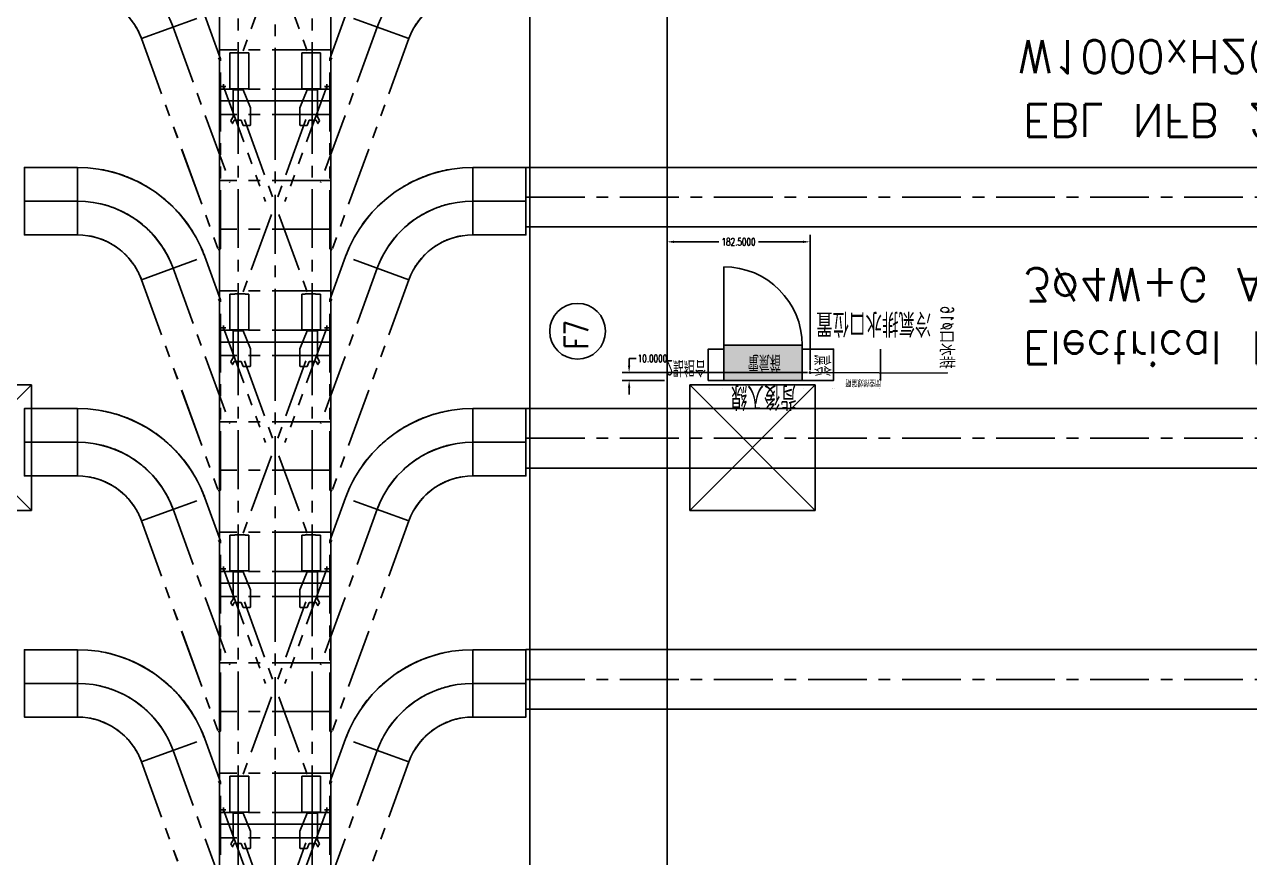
# Model space of a CAD drawing. Extents: x -40736 to 716455, y -65544 to 37405.
# Drawn here: x 340571 to 342134, y -44285 to -43222 of the extents above; entities that cross this region are included whole.
import ezdxf

# ---------------------------------------------------------------- set-up
doc = ezdxf.new("R2010")
doc.units = 0
doc.header["$LTSCALE"] = 600
doc.header["$MEASUREMENT"] = 0
doc.linetypes.add('CENTER', pattern=[2, 1.25, -0.25, 0.25, -0.25])
doc.linetypes.add('PHANTOM', pattern=[2.5, 1.25, -0.25, 0.25, -0.25, 0.25, -0.25])
doc.layers.get('0').update_dxf_attribs({"linetype": 'CONTINUOUS'})
doc.layers.get('DEFPOINTS').update_dxf_attribs({"linetype": 'CONTINUOUS'})
for name, color, linetype in [('0-CV-DIM', 3, 'CONTINUOUS'), ('0-架台', 232, 'CONTINUOUS'), ('0-電控', 4, 'CONTINUOUS'), ('001', 7, 'CONTINUOUS'), ('1', 1, 'CONTINUOUS'), ('底圖', 253, 'CONTINUOUS'), ('規劃圖', 253, 'CONTINUOUS')]:
    doc.layers.add(name, color=color, linetype=linetype)
doc.styles.add('CHINESET', font='ISOCP.SHX', dxfattribs={"width": 0.7, "bigfont": 'CHINESET.SHX'})
doc.styles.get("Standard").update_dxf_attribs({"font": 'txt.shx', "width": 0.75, "bigfont": 'chineset.shx'})
doc.dimstyles.get("Standard").update_dxf_attribs({"dimtxt": 0.18, "dimasz": 0.18, "dimexe": 0.18, "dimexo": 0.0625, "dimgap": 0.09, "dimtad": 0, "dimtih": 1, "dimtoh": 1, "dimdec": 4, "dimzin": 0, "dimdsep": 46, "dimtxsty": 'Standard', "dimcen": 0.09, "dimadec": 0, "dimazin": 0, "dimtfac": 1, "dimtdec": 4, "dimtofl": 0, "dimtmove": 0, "dimatfit": 3, "dimfxl": 1, "dimtolj": 1, "dimtzin": 0, "dimarcsym": 0})

# ---------------------------------------------------------------- blocks, each defined once
blk = doc.blocks.new('platform')
at = {"layer": '0-架台'}
blk.add_line((3250, -10894), (3250, 147292), dxfattribs=at)
blk = doc.blocks.new('HAITI-3-22')
at = {"layer": '001', "linetype": 'CENTER'}
for p, q in [((112059.175512, 101974.159575), (112119.175512, 101974.159575)), ((112089.175512, 101944.159575), (112089.175512, 102004.159575)), ((112089.175512, 100688.159575), (112089.175512, 100628.159575)), ((112059.175512, 100658.159575), (112119.175512, 100658.159575))]:
    blk.add_line(p, q, dxfattribs=at)
at = {"layer": '001', "color": 6, "linetype": 'PHANTOM'}
for p, q in [((112089.175512, 101974.159575), (113553.471035, 101441.199591)), ((112128.966799, 101852.159575), (112130.966799, 101854.159575)), ((112128.966799, 101852.159575), (112128.966799, 101724.159575)), ((112130.966799, 101854.159575), (112474.928323, 101854.159575)), ((112519.928323, 101880.140337), (112474.928323, 101854.159575)), ((112517.966799, 101838.593332), (112559.078958, 101862.329448)), ((112517.966799, 101838.593332), (112517.966799, 101749.159575)), ((112540.418704, 101874.649956), (112519.928323, 101880.140337)), ((112547.918704, 101861.659575), (112540.418704, 101874.649956)), ((112553.547869, 101864.909575), (112547.918704, 101861.659575)), ((112558.328958, 101863.628486), (112553.547869, 101864.909575)), ((112559.078958, 101862.329448), (112558.328958, 101863.628486)), ((114735.966799, 101831.409575), (114732.966799, 101829.159575)), ((114732.966799, 101829.159575), (114732.966799, 101699.159575)), ((114735.966799, 101894.159575), (115192.966799, 101894.159575)), ((114735.966799, 101831.409575), (114735.966799, 101894.159575)), ((115192.966799, 101894.159575), (115192.966799, 101654.159575)), ((112357.966799, 101629.159575), (112128.966799, 101724.159575)), ((112577.966799, 101629.159575), (112357.966799, 101629.159575)), ((112510.208431, 101709.177459), (113517.55892, 101342.531865)), ((112517.966799, 101749.159575), (112582.966799, 101724.159575)), ((112577.966799, 101629.159575), (112582.966799, 101634.159575)), ((112582.966799, 101634.159575), (112582.966799, 101724.159575)), ((113722.356855, 101364.327637), (114732.496953, 101731.988565)), ((114735.966799, 101699.159575), (114732.966799, 101699.159575)), ((114735.966799, 101699.159575), (114735.966799, 101654.159575)), ((114735.966799, 101654.159575), (115192.966799, 101654.159575)), ((112510.208431, 100923.141691), (113517.55892, 101289.787285)), ((112089.175512, 100658.159575), (113553.471035, 101191.11956)), ((113722.356855, 101267.991513), (114732.496953, 100900.330585)), ((112357.966799, 101003.159575), (112128.966799, 100908.159575)), ((112577.966799, 101003.159575), (112357.966799, 101003.159575)), ((112577.966799, 101003.159575), (112582.966799, 100998.159575)), ((112582.966799, 100998.159575), (112582.966799, 100908.159575)), ((114735.966799, 100978.159575), (115192.966799, 100978.159575)), ((114735.966799, 100933.159575), (114735.966799, 100978.159575)), ((115192.966799, 100738.159575), (115192.966799, 100978.159575)), ((112128.966799, 100780.159575), (112128.966799, 100908.159575)), ((112517.966799, 100883.159575), (112582.966799, 100908.159575)), ((112517.966799, 100793.725818), (112517.966799, 100883.159575)), ((114735.966799, 100933.159575), (114732.966799, 100933.159575)), ((114732.966799, 100803.159575), (114732.966799, 100933.159575)), ((112128.966799, 100780.159575), (112130.966799, 100778.159575)), ((112130.966799, 100778.159575), (112474.928323, 100778.159575)), ((112519.928323, 100752.178813), (112474.928323, 100778.159575)), ((112517.966799, 100793.725818), (112559.078958, 100769.989702)), ((112540.418704, 100757.669194), (112519.928323, 100752.178813)), ((112547.918704, 100770.659575), (112540.418704, 100757.669194)), ((112553.547869, 100767.409575), (112547.918704, 100770.659575)), ((112558.328958, 100768.690664), (112553.547869, 100767.409575)), ((112559.078958, 100769.989702), (112558.328958, 100768.690664)), ((114735.966799, 100800.909575), (114732.966799, 100803.159575)), ((114735.966799, 100800.909575), (114735.966799, 100738.159575)), ((114735.966799, 100738.159575), (115192.966799, 100738.159575))]:
    blk.add_line(p, q, dxfattribs=at)
at = {"layer": '001', "color": 3}
for p, q in [((112271.066799, 102026.159575), (115347.966799, 102026.159575)), ((112271.066799, 102026.159575), (112271.066799, 100606.159575)), ((115347.966799, 102026.159575), (115347.966799, 100606.159575)), ((115347.966799, 100606.159575), (112271.066799, 100606.159575))]:
    blk.add_line(p, q, dxfattribs=at)
at = {"layer": '001', "color": 2, "linetype": 'CENTER'}
for p, q in [((112442.966799, 102026.159575), (112442.966799, 100606.159575)), ((113288.49228, 102026.159575), (113288.49228, 100606.159575)), ((113908.49228, 102026.159575), (113908.49228, 100606.159575)), ((114695.966799, 102026.159575), (114695.966799, 100606.159575)), ((115197.966799, 102026.159575), (115197.966799, 100606.159575)), ((115347.966799, 101789.159575), (112271.066799, 101789.159575)), ((112271.066799, 101316.159575), (115347.966799, 101316.159575)), ((115347.966799, 100843.159575), (112271.066799, 100843.159575))]:
    blk.add_line(p, q, dxfattribs=at)
blk = doc.blocks.new('HAITI-3-23')
at = {"layer": '001', "linetype": 'CENTER'}
for p, q in [((108982.275512, 101974.159575), (109042.275512, 101974.159575)), ((109012.275512, 101944.159575), (109012.275512, 102004.159575)), ((109012.275512, 100688.159575), (109012.275512, 100628.159575)), ((108982.275512, 100658.159575), (109042.275512, 100658.159575))]:
    blk.add_line(p, q, dxfattribs=at)
at = {"layer": '001', "color": 6, "linetype": 'PHANTOM'}
for p, q in [((109012.275512, 101974.159575), (110476.571035, 101441.199591)), ((109052.066799, 101852.159575), (109054.066799, 101854.159575)), ((109052.066799, 101852.159575), (109052.066799, 101724.159575)), ((109054.066799, 101854.159575), (109398.028323, 101854.159575)), ((109443.028323, 101880.140337), (109398.028323, 101854.159575)), ((109441.066799, 101838.593332), (109482.178958, 101862.329448)), ((109441.066799, 101838.593332), (109441.066799, 101749.159575)), ((109463.518704, 101874.649956), (109443.028323, 101880.140337)), ((109471.018704, 101861.659575), (109463.518704, 101874.649956)), ((109476.647869, 101864.909575), (109471.018704, 101861.659575)), ((109481.428958, 101863.628486), (109476.647869, 101864.909575)), ((109482.178958, 101862.329448), (109481.428958, 101863.628486)), ((111659.066799, 101831.409575), (111656.066799, 101829.159575)), ((111656.066799, 101829.159575), (111656.066799, 101699.159575)), ((111659.066799, 101894.159575), (112116.066799, 101894.159575)), ((111659.066799, 101831.409575), (111659.066799, 101894.159575)), ((112116.066799, 101894.159575), (112116.066799, 101654.159575)), ((109281.066799, 101629.159575), (109052.066799, 101724.159575)), ((109501.066799, 101629.159575), (109281.066799, 101629.159575)), ((109433.308431, 101709.177459), (110440.65892, 101342.531865)), ((109441.066799, 101749.159575), (109506.066799, 101724.159575)), ((109501.066799, 101629.159575), (109506.066799, 101634.159575)), ((109506.066799, 101634.159575), (109506.066799, 101724.159575)), ((110645.456855, 101364.327637), (111655.596953, 101731.988565)), ((111659.066799, 101699.159575), (111656.066799, 101699.159575)), ((111659.066799, 101699.159575), (111659.066799, 101654.159575)), ((111659.066799, 101654.159575), (112116.066799, 101654.159575)), ((109433.308431, 100923.141691), (110440.65892, 101289.787285)), ((109012.275512, 100658.159575), (110476.571035, 101191.11956)), ((110645.456855, 101267.991513), (111655.596953, 100900.330585)), ((109281.066799, 101003.159575), (109052.066799, 100908.159575)), ((109501.066799, 101003.159575), (109281.066799, 101003.159575)), ((109501.066799, 101003.159575), (109506.066799, 100998.159575)), ((109506.066799, 100998.159575), (109506.066799, 100908.159575)), ((111659.066799, 100978.159575), (112116.066799, 100978.159575)), ((111659.066799, 100933.159575), (111659.066799, 100978.159575)), ((112116.066799, 100738.159575), (112116.066799, 100978.159575)), ((109052.066799, 100780.159575), (109052.066799, 100908.159575)), ((109441.066799, 100883.159575), (109506.066799, 100908.159575)), ((109441.066799, 100793.725818), (109441.066799, 100883.159575)), ((111659.066799, 100933.159575), (111656.066799, 100933.159575)), ((111656.066799, 100803.159575), (111656.066799, 100933.159575)), ((109052.066799, 100780.159575), (109054.066799, 100778.159575)), ((109054.066799, 100778.159575), (109398.028323, 100778.159575)), ((109443.028323, 100752.178813), (109398.028323, 100778.159575)), ((109441.066799, 100793.725818), (109482.178958, 100769.989702)), ((109463.518704, 100757.669194), (109443.028323, 100752.178813)), ((109471.018704, 100770.659575), (109463.518704, 100757.669194)), ((109476.647869, 100767.409575), (109471.018704, 100770.659575)), ((109481.428958, 100768.690664), (109476.647869, 100767.409575)), ((109482.178958, 100769.989702), (109481.428958, 100768.690664)), ((111659.066799, 100800.909575), (111656.066799, 100803.159575)), ((111659.066799, 100800.909575), (111659.066799, 100738.159575)), ((111659.066799, 100738.159575), (112116.066799, 100738.159575))]:
    blk.add_line(p, q, dxfattribs=at)
at = {"layer": '001', "color": 3}
for p, q in [((109194.166799, 102026.159575), (112271.066799, 102026.159575)), ((109194.166799, 102026.159575), (109194.166799, 100606.159575)), ((112271.066799, 102026.159575), (112271.066799, 100606.159575)), ((112271.066799, 100606.159575), (109194.166799, 100606.159575))]:
    blk.add_line(p, q, dxfattribs=at)
at = {"layer": '001', "color": 2, "linetype": 'CENTER'}
for p, q in [((109366.066799, 102026.159575), (109366.066799, 100606.159575)), ((110211.59228, 102026.159575), (110211.59228, 100606.159575)), ((110831.59228, 102026.159575), (110831.59228, 100606.159575)), ((111619.066799, 102026.159575), (111619.066799, 100606.159575)), ((112121.066799, 102026.159575), (112121.066799, 100606.159575)), ((112271.066799, 101789.159575), (109194.166799, 101789.159575)), ((109194.166799, 101316.159575), (112271.066799, 101316.159575)), ((112271.066799, 100843.159575), (109194.166799, 100843.159575))]:
    blk.add_line(p, q, dxfattribs=at)
blk = doc.blocks.new('HAITI-3-24')
at = {"layer": '001', "linetype": 'CENTER'}
for p, q in [((105905.375512, 101974.159575), (105965.375512, 101974.159575)), ((105935.375512, 101944.159575), (105935.375512, 102004.159575)), ((105935.375512, 100688.159575), (105935.375512, 100628.159575)), ((105905.375512, 100658.159575), (105965.375512, 100658.159575))]:
    blk.add_line(p, q, dxfattribs=at)
at = {"layer": '001', "color": 6, "linetype": 'PHANTOM'}
for p, q in [((105935.375512, 101974.159575), (107399.671035, 101441.199591)), ((105975.166799, 101852.159575), (105977.166799, 101854.159575)), ((105975.166799, 101852.159575), (105975.166799, 101724.159575)), ((105977.166799, 101854.159575), (106321.128323, 101854.159575)), ((106366.128323, 101880.140337), (106321.128323, 101854.159575)), ((106364.166799, 101838.593332), (106405.278958, 101862.329448)), ((106364.166799, 101838.593332), (106364.166799, 101749.159575)), ((106386.618704, 101874.649956), (106366.128323, 101880.140337)), ((106394.118704, 101861.659575), (106386.618704, 101874.649956)), ((106399.747869, 101864.909575), (106394.118704, 101861.659575)), ((106404.528958, 101863.628486), (106399.747869, 101864.909575)), ((106405.278958, 101862.329448), (106404.528958, 101863.628486)), ((108582.166799, 101831.409575), (108579.166799, 101829.159575)), ((108579.166799, 101829.159575), (108579.166799, 101699.159575)), ((108582.166799, 101894.159575), (109039.166799, 101894.159575)), ((108582.166799, 101831.409575), (108582.166799, 101894.159575)), ((109039.166799, 101894.159575), (109039.166799, 101654.159575)), ((106204.166799, 101629.159575), (105975.166799, 101724.159575)), ((106424.166799, 101629.159575), (106204.166799, 101629.159575)), ((106356.408431, 101709.177459), (107363.75892, 101342.531865)), ((106364.166799, 101749.159575), (106429.166799, 101724.159575)), ((106424.166799, 101629.159575), (106429.166799, 101634.159575)), ((106429.166799, 101634.159575), (106429.166799, 101724.159575)), ((107568.556855, 101364.327637), (108578.696953, 101731.988565)), ((108582.166799, 101699.159575), (108579.166799, 101699.159575)), ((108582.166799, 101699.159575), (108582.166799, 101654.159575)), ((108582.166799, 101654.159575), (109039.166799, 101654.159575)), ((106356.408431, 100923.141691), (107363.75892, 101289.787285)), ((105935.375512, 100658.159575), (107399.671035, 101191.11956)), ((107568.556855, 101267.991513), (108578.696953, 100900.330585)), ((106204.166799, 101003.159575), (105975.166799, 100908.159575)), ((106424.166799, 101003.159575), (106204.166799, 101003.159575)), ((106424.166799, 101003.159575), (106429.166799, 100998.159575)), ((106429.166799, 100998.159575), (106429.166799, 100908.159575)), ((108582.166799, 100978.159575), (109039.166799, 100978.159575)), ((108582.166799, 100933.159575), (108582.166799, 100978.159575)), ((109039.166799, 100738.159575), (109039.166799, 100978.159575)), ((105975.166799, 100780.159575), (105975.166799, 100908.159575)), ((106364.166799, 100883.159575), (106429.166799, 100908.159575)), ((106364.166799, 100793.725818), (106364.166799, 100883.159575)), ((108582.166799, 100933.159575), (108579.166799, 100933.159575)), ((108579.166799, 100803.159575), (108579.166799, 100933.159575)), ((105975.166799, 100780.159575), (105977.166799, 100778.159575)), ((105977.166799, 100778.159575), (106321.128323, 100778.159575)), ((106366.128323, 100752.178813), (106321.128323, 100778.159575)), ((106364.166799, 100793.725818), (106405.278958, 100769.989702)), ((106386.618704, 100757.669194), (106366.128323, 100752.178813)), ((106394.118704, 100770.659575), (106386.618704, 100757.669194)), ((106399.747869, 100767.409575), (106394.118704, 100770.659575)), ((106404.528958, 100768.690664), (106399.747869, 100767.409575)), ((106405.278958, 100769.989702), (106404.528958, 100768.690664)), ((108582.166799, 100800.909575), (108579.166799, 100803.159575)), ((108582.166799, 100800.909575), (108582.166799, 100738.159575)), ((108582.166799, 100738.159575), (109039.166799, 100738.159575))]:
    blk.add_line(p, q, dxfattribs=at)
at = {"layer": '001', "color": 3}
for p, q in [((106117.266799, 102026.159575), (109194.166799, 102026.159575)), ((106117.266799, 102026.159575), (106117.266799, 100606.159575)), ((109194.166799, 102026.159575), (109194.166799, 100606.159575)), ((109194.166799, 100606.159575), (106117.266799, 100606.159575))]:
    blk.add_line(p, q, dxfattribs=at)
at = {"layer": '001', "color": 2, "linetype": 'CENTER'}
for p, q in [((106289.166799, 102026.159575), (106289.166799, 100606.159575)), ((107134.69228, 102026.159575), (107134.69228, 100606.159575)), ((107754.69228, 102026.159575), (107754.69228, 100606.159575)), ((108542.166799, 102026.159575), (108542.166799, 100606.159575)), ((109044.166799, 102026.159575), (109044.166799, 100606.159575)), ((109194.166799, 101789.159575), (106117.266799, 101789.159575)), ((106117.266799, 101316.159575), (109194.166799, 101316.159575)), ((109194.166799, 100843.159575), (106117.266799, 100843.159575))]:
    blk.add_line(p, q, dxfattribs=at)
blk = doc.blocks.new('HAITI-3-25')
at = {"layer": '001', "linetype": 'CENTER'}
for p, q in [((102828.475512, 101974.159575), (102888.475512, 101974.159575)), ((102858.475512, 101944.159575), (102858.475512, 102004.159575)), ((102858.475512, 100688.159575), (102858.475512, 100628.159575)), ((102828.475512, 100658.159575), (102888.475512, 100658.159575))]:
    blk.add_line(p, q, dxfattribs=at)
at = {"layer": '001', "color": 6, "linetype": 'PHANTOM'}
for p, q in [((102858.475512, 101974.159575), (104322.771035, 101441.199591)), ((102898.266799, 101852.159575), (102900.266799, 101854.159575)), ((102898.266799, 101852.159575), (102898.266799, 101724.159575)), ((102900.266799, 101854.159575), (103244.228323, 101854.159575)), ((103289.228323, 101880.140337), (103244.228323, 101854.159575)), ((103287.266799, 101838.593332), (103328.378958, 101862.329448)), ((103287.266799, 101838.593332), (103287.266799, 101749.159575)), ((103309.718704, 101874.649956), (103289.228323, 101880.140337)), ((103317.218704, 101861.659575), (103309.718704, 101874.649956)), ((103322.847869, 101864.909575), (103317.218704, 101861.659575)), ((103327.628958, 101863.628486), (103322.847869, 101864.909575)), ((103328.378958, 101862.329448), (103327.628958, 101863.628486)), ((105505.266799, 101831.409575), (105502.266799, 101829.159575)), ((105502.266799, 101829.159575), (105502.266799, 101699.159575)), ((105505.266799, 101894.159575), (105962.266799, 101894.159575)), ((105505.266799, 101831.409575), (105505.266799, 101894.159575)), ((105962.266799, 101894.159575), (105962.266799, 101654.159575)), ((103127.266799, 101629.159575), (102898.266799, 101724.159575)), ((103347.266799, 101629.159575), (103127.266799, 101629.159575)), ((103279.508431, 101709.177459), (104286.85892, 101342.531865)), ((103287.266799, 101749.159575), (103352.266799, 101724.159575)), ((103347.266799, 101629.159575), (103352.266799, 101634.159575)), ((103352.266799, 101634.159575), (103352.266799, 101724.159575)), ((104491.656855, 101364.327637), (105501.796953, 101731.988565)), ((105505.266799, 101699.159575), (105502.266799, 101699.159575)), ((105505.266799, 101699.159575), (105505.266799, 101654.159575)), ((105505.266799, 101654.159575), (105962.266799, 101654.159575)), ((103279.508431, 100923.141691), (104286.85892, 101289.787285)), ((102858.475512, 100658.159575), (104322.771035, 101191.11956)), ((104491.656855, 101267.991513), (105501.796953, 100900.330585)), ((103127.266799, 101003.159575), (102898.266799, 100908.159575)), ((103347.266799, 101003.159575), (103127.266799, 101003.159575)), ((103347.266799, 101003.159575), (103352.266799, 100998.159575)), ((103352.266799, 100998.159575), (103352.266799, 100908.159575)), ((105505.266799, 100978.159575), (105962.266799, 100978.159575)), ((105505.266799, 100933.159575), (105505.266799, 100978.159575)), ((105962.266799, 100738.159575), (105962.266799, 100978.159575)), ((102898.266799, 100780.159575), (102898.266799, 100908.159575)), ((103287.266799, 100883.159575), (103352.266799, 100908.159575)), ((103287.266799, 100793.725818), (103287.266799, 100883.159575)), ((105505.266799, 100933.159575), (105502.266799, 100933.159575)), ((105502.266799, 100803.159575), (105502.266799, 100933.159575)), ((102898.266799, 100780.159575), (102900.266799, 100778.159575)), ((102900.266799, 100778.159575), (103244.228323, 100778.159575)), ((103289.228323, 100752.178813), (103244.228323, 100778.159575)), ((103287.266799, 100793.725818), (103328.378958, 100769.989702)), ((103309.718704, 100757.669194), (103289.228323, 100752.178813)), ((103317.218704, 100770.659575), (103309.718704, 100757.669194)), ((103322.847869, 100767.409575), (103317.218704, 100770.659575)), ((103327.628958, 100768.690664), (103322.847869, 100767.409575)), ((103328.378958, 100769.989702), (103327.628958, 100768.690664)), ((105505.266799, 100800.909575), (105502.266799, 100803.159575)), ((105505.266799, 100800.909575), (105505.266799, 100738.159575)), ((105505.266799, 100738.159575), (105962.266799, 100738.159575))]:
    blk.add_line(p, q, dxfattribs=at)
at = {"layer": '001', "color": 3}
for p, q in [((103040.366799, 102026.159575), (106117.266799, 102026.159575)), ((103040.366799, 102026.159575), (103040.366799, 100606.159575)), ((106117.266799, 102026.159575), (106117.266799, 100606.159575)), ((106117.266799, 100606.159575), (103040.366799, 100606.159575))]:
    blk.add_line(p, q, dxfattribs=at)
at = {"layer": '001', "color": 2, "linetype": 'CENTER'}
for p, q in [((103212.266799, 102026.159575), (103212.266799, 100606.159575)), ((104057.79228, 102026.159575), (104057.79228, 100606.159575)), ((104677.79228, 102026.159575), (104677.79228, 100606.159575)), ((105465.266799, 102026.159575), (105465.266799, 100606.159575)), ((105967.266799, 102026.159575), (105967.266799, 100606.159575)), ((106117.266799, 101789.159575), (103040.366799, 101789.159575)), ((103040.366799, 101316.159575), (106117.266799, 101316.159575)), ((106117.266799, 100843.159575), (103040.366799, 100843.159575))]:
    blk.add_line(p, q, dxfattribs=at)
blk = doc.blocks.new('HAITI-3-26')
at = {"layer": '001', "linetype": 'CENTER'}
for p, q in [((99751.575512, 101974.159575), (99811.575512, 101974.159575)), ((99781.575512, 101944.159575), (99781.575512, 102004.159575)), ((99781.575512, 100688.159575), (99781.575512, 100628.159575)), ((99751.575512, 100658.159575), (99811.575512, 100658.159575))]:
    blk.add_line(p, q, dxfattribs=at)
at = {"layer": '001', "color": 6, "linetype": 'PHANTOM'}
for p, q in [((99781.575512, 101974.159575), (101245.871035, 101441.199591)), ((99821.366799, 101852.159575), (99823.366799, 101854.159575)), ((99821.366799, 101852.159575), (99821.366799, 101724.159575)), ((99823.366799, 101854.159575), (100167.328323, 101854.159575)), ((100212.328323, 101880.140337), (100167.328323, 101854.159575)), ((100210.366799, 101838.593332), (100251.478958, 101862.329448)), ((100210.366799, 101838.593332), (100210.366799, 101749.159575)), ((100232.818704, 101874.649956), (100212.328323, 101880.140337)), ((100240.318704, 101861.659575), (100232.818704, 101874.649956)), ((100245.947869, 101864.909575), (100240.318704, 101861.659575)), ((100250.728958, 101863.628486), (100245.947869, 101864.909575)), ((100251.478958, 101862.329448), (100250.728958, 101863.628486)), ((102428.366799, 101831.409575), (102425.366799, 101829.159575)), ((102425.366799, 101829.159575), (102425.366799, 101699.159575)), ((102428.366799, 101894.159575), (102885.366799, 101894.159575)), ((102428.366799, 101831.409575), (102428.366799, 101894.159575)), ((102885.366799, 101894.159575), (102885.366799, 101654.159575)), ((100050.366799, 101629.159575), (99821.366799, 101724.159575)), ((100270.366799, 101629.159575), (100050.366799, 101629.159575)), ((100202.608431, 101709.177459), (101209.95892, 101342.531865)), ((100210.366799, 101749.159575), (100275.366799, 101724.159575)), ((100270.366799, 101629.159575), (100275.366799, 101634.159575)), ((100275.366799, 101634.159575), (100275.366799, 101724.159575)), ((101414.756855, 101364.327637), (102424.896953, 101731.988565)), ((102428.366799, 101699.159575), (102425.366799, 101699.159575)), ((102428.366799, 101699.159575), (102428.366799, 101654.159575)), ((102428.366799, 101654.159575), (102885.366799, 101654.159575)), ((100202.608431, 100923.141691), (101209.95892, 101289.787285)), ((99781.575512, 100658.159575), (101245.871035, 101191.11956)), ((101414.756855, 101267.991513), (102424.896953, 100900.330585)), ((100050.366799, 101003.159575), (99821.366799, 100908.159575)), ((100270.366799, 101003.159575), (100050.366799, 101003.159575)), ((100270.366799, 101003.159575), (100275.366799, 100998.159575)), ((100275.366799, 100998.159575), (100275.366799, 100908.159575)), ((102428.366799, 100978.159575), (102885.366799, 100978.159575)), ((102428.366799, 100933.159575), (102428.366799, 100978.159575)), ((102885.366799, 100738.159575), (102885.366799, 100978.159575)), ((99821.366799, 100780.159575), (99821.366799, 100908.159575)), ((100210.366799, 100883.159575), (100275.366799, 100908.159575)), ((100210.366799, 100793.725818), (100210.366799, 100883.159575)), ((102428.366799, 100933.159575), (102425.366799, 100933.159575)), ((102425.366799, 100803.159575), (102425.366799, 100933.159575)), ((99821.366799, 100780.159575), (99823.366799, 100778.159575)), ((99823.366799, 100778.159575), (100167.328323, 100778.159575)), ((100212.328323, 100752.178813), (100167.328323, 100778.159575)), ((100210.366799, 100793.725818), (100251.478958, 100769.989702)), ((100232.818704, 100757.669194), (100212.328323, 100752.178813)), ((100240.318704, 100770.659575), (100232.818704, 100757.669194)), ((100245.947869, 100767.409575), (100240.318704, 100770.659575)), ((100250.728958, 100768.690664), (100245.947869, 100767.409575)), ((100251.478958, 100769.989702), (100250.728958, 100768.690664)), ((102428.366799, 100800.909575), (102425.366799, 100803.159575)), ((102428.366799, 100800.909575), (102428.366799, 100738.159575)), ((102428.366799, 100738.159575), (102885.366799, 100738.159575))]:
    blk.add_line(p, q, dxfattribs=at)
at = {"layer": '001', "color": 3}
for p, q in [((99963.466799, 102026.159575), (103040.366799, 102026.159575)), ((99963.466799, 102026.159575), (99963.466799, 100606.159575)), ((103040.366799, 102026.159575), (103040.366799, 100606.159575)), ((103040.366799, 100606.159575), (99963.466799, 100606.159575))]:
    blk.add_line(p, q, dxfattribs=at)
at = {"layer": '001', "color": 2, "linetype": 'CENTER'}
for p, q in [((100135.366799, 102026.159575), (100135.366799, 100606.159575)), ((100980.89228, 102026.159575), (100980.89228, 100606.159575)), ((101600.89228, 102026.159575), (101600.89228, 100606.159575)), ((102388.366799, 102026.159575), (102388.366799, 100606.159575)), ((102890.366799, 102026.159575), (102890.366799, 100606.159575)), ((103040.366799, 101789.159575), (99963.466799, 101789.159575)), ((99963.466799, 101316.159575), (103040.366799, 101316.159575)), ((103040.366799, 100843.159575), (99963.466799, 100843.159575))]:
    blk.add_line(p, q, dxfattribs=at)
blk = doc.blocks.new('1U0032-ASY-C01-NHX-1-144')
at = {"layer": '001', "color": 10, "linetype": 'PHANTOM'}
for p, q in [((111475.808773, 103022.144581), (111181.757457, 102213.977629)), ((111475.660978, 103022.198374), (114170.518782, 102041.350355)), ((111181.437644, 102214.094031), (111733.500522, 102013.159575)), ((114164.989792, 102026.159575), (111697.783312, 102026.159575)), ((111725.787842, 102015.966765), (111736.048452, 102044.157535)), ((114160.258172, 102013.159575), (111733.500522, 102013.159575)), ((114160.258172, 102013.159575), (114170.518782, 102041.350355))]:
    blk.add_line(p, q, dxfattribs=at)
at = {"layer": '001', "color": 2, "linetype": 'CENTER'}
blk.add_line((111328.509541, 102618.160683), (113312.191272, 101896.159575), dxfattribs=at)
at = {"layer": '001', "color": 10, "linetype": 'PHANTOM'}
for radius, end in [(870, 249.994821), (1730, 249.994364)]:
    blk.add_arc((111773.292397, 103839.704055), radius, 190.120183, end, dxfattribs=at)
at = {"layer": '001', "color": 2, "linetype": 'CENTER'}
blk.add_arc((111773.292397, 103839.704055), 1300, 190.120183, 249.992652, dxfattribs=at)
blk = doc.blocks.new('1U0032-ASY-C01-NHX-1-145')
at = {"layer": '001', "color": 2, "linetype": 'CENTER'}
blk.add_line((111328.509541, 100014.158467), (113312.191272, 100736.159575), dxfattribs=at)
at = {"layer": '001', "color": 10, "linetype": 'PHANTOM'}
for p, q in [((111181.437644, 100418.225119), (111733.500522, 100619.159575)), ((111475.660978, 99610.120776), (114170.518782, 100590.968795)), ((114164.989792, 100606.159575), (111697.783312, 100606.159575)), ((111725.787842, 100616.352385), (111736.048452, 100588.161615)), ((114160.258172, 100619.159575), (111733.500522, 100619.159575)), ((114160.258172, 100619.159575), (114170.518782, 100590.968795)), ((111475.808773, 99610.174569), (111181.757457, 100418.341521))]:
    blk.add_line(p, q, dxfattribs=at)
for radius, start in [(1730, 110.005636), (870, 110.005179)]:
    blk.add_arc((111773.292397, 98792.615095), radius, start, 169.879817, dxfattribs=at)
at = {"layer": '001', "color": 2, "linetype": 'CENTER'}
blk.add_arc((111773.292397, 98792.615095), 1300, 110.007348, 169.879817, dxfattribs=at)
blk = doc.blocks.new('1U0032-ASY-C01-NHX-1-146')
at = {"layer": '001', "color": 10, "linetype": 'PHANTOM'}
for p, q in [((108398.908773, 103022.144581), (108104.857457, 102213.977629)), ((108398.760978, 103022.198374), (111093.618782, 102041.350355)), ((108104.537644, 102214.094031), (108656.600522, 102013.159575)), ((111088.089792, 102026.159575), (108620.883312, 102026.159575)), ((108648.887842, 102015.966765), (108659.148452, 102044.157535)), ((111083.358172, 102013.159575), (108656.600522, 102013.159575)), ((111083.358172, 102013.159575), (111093.618782, 102041.350355))]:
    blk.add_line(p, q, dxfattribs=at)
at = {"layer": '001', "color": 2, "linetype": 'CENTER'}
blk.add_line((108251.609541, 102618.160683), (110235.291272, 101896.159575), dxfattribs=at)
at = {"layer": '001', "color": 10, "linetype": 'PHANTOM'}
for radius, end in [(870, 249.994821), (1730, 249.994364)]:
    blk.add_arc((108696.392397, 103839.704055), radius, 190.120183, end, dxfattribs=at)
at = {"layer": '001', "color": 2, "linetype": 'CENTER'}
blk.add_arc((108696.392397, 103839.704055), 1300, 190.120183, 249.992652, dxfattribs=at)
blk = doc.blocks.new('1U0032-ASY-C01-NHX-1-147')
at = {"layer": '001', "color": 2, "linetype": 'CENTER'}
blk.add_line((108251.609541, 100014.158467), (110235.291272, 100736.159575), dxfattribs=at)
at = {"layer": '001', "color": 10, "linetype": 'PHANTOM'}
for p, q in [((108104.537644, 100418.225119), (108656.600522, 100619.159575)), ((108398.760978, 99610.120776), (111093.618782, 100590.968795)), ((111088.089792, 100606.159575), (108620.883312, 100606.159575)), ((108648.887842, 100616.352385), (108659.148452, 100588.161615)), ((111083.358172, 100619.159575), (108656.600522, 100619.159575)), ((111083.358172, 100619.159575), (111093.618782, 100590.968795)), ((108398.908773, 99610.174569), (108104.857457, 100418.341521))]:
    blk.add_line(p, q, dxfattribs=at)
for radius, start in [(1730, 110.005636), (870, 110.005179)]:
    blk.add_arc((108696.392397, 98792.615095), radius, start, 169.879817, dxfattribs=at)
at = {"layer": '001', "color": 2, "linetype": 'CENTER'}
blk.add_arc((108696.392397, 98792.615095), 1300, 110.007348, 169.879817, dxfattribs=at)
blk = doc.blocks.new('1U0032-ASY-C01-NHX-1-148')
at = {"layer": '001', "color": 10, "linetype": 'PHANTOM'}
for p, q in [((105322.008773, 103022.144581), (105027.957457, 102213.977629)), ((105321.860978, 103022.198374), (108016.718782, 102041.350355)), ((105027.637644, 102214.094031), (105579.700522, 102013.159575)), ((108011.189792, 102026.159575), (105543.983312, 102026.159575)), ((105571.987842, 102015.966765), (105582.248452, 102044.157535)), ((108006.458172, 102013.159575), (105579.700522, 102013.159575)), ((108006.458172, 102013.159575), (108016.718782, 102041.350355))]:
    blk.add_line(p, q, dxfattribs=at)
at = {"layer": '001', "color": 2, "linetype": 'CENTER'}
blk.add_line((105174.709541, 102618.160683), (107158.391272, 101896.159575), dxfattribs=at)
at = {"layer": '001', "color": 10, "linetype": 'PHANTOM'}
for radius, end in [(870, 249.994821), (1730, 249.994364)]:
    blk.add_arc((105619.492397, 103839.704055), radius, 190.120183, end, dxfattribs=at)
at = {"layer": '001', "color": 2, "linetype": 'CENTER'}
blk.add_arc((105619.492397, 103839.704055), 1300, 190.120183, 249.992652, dxfattribs=at)
blk = doc.blocks.new('1U0032-ASY-C01-NHX-1-149')
at = {"layer": '001', "color": 2, "linetype": 'CENTER'}
blk.add_line((105174.709541, 100014.158467), (107158.391272, 100736.159575), dxfattribs=at)
at = {"layer": '001', "color": 10, "linetype": 'PHANTOM'}
for p, q in [((105027.637644, 100418.225119), (105579.700522, 100619.159575)), ((105321.860978, 99610.120776), (108016.718782, 100590.968795)), ((108011.189792, 100606.159575), (105543.983312, 100606.159575)), ((105571.987842, 100616.352385), (105582.248452, 100588.161615)), ((108006.458172, 100619.159575), (105579.700522, 100619.159575)), ((108006.458172, 100619.159575), (108016.718782, 100590.968795)), ((105322.008773, 99610.174569), (105027.957457, 100418.341521))]:
    blk.add_line(p, q, dxfattribs=at)
for radius, start in [(1730, 110.005636), (870, 110.005179)]:
    blk.add_arc((105619.492397, 98792.615095), radius, start, 169.879817, dxfattribs=at)
at = {"layer": '001', "color": 2, "linetype": 'CENTER'}
blk.add_arc((105619.492397, 98792.615095), 1300, 110.007348, 169.879817, dxfattribs=at)
blk = doc.blocks.new('1U0032-ASY-C01-NHX-1-150')
at = {"layer": '001', "color": 10, "linetype": 'PHANTOM'}
for p, q in [((102245.108773, 103022.144581), (101951.057457, 102213.977629)), ((102244.960978, 103022.198374), (104939.818782, 102041.350355)), ((101950.737644, 102214.094031), (102502.800522, 102013.159575)), ((104934.289792, 102026.159575), (102467.083312, 102026.159575)), ((102495.087842, 102015.966765), (102505.348452, 102044.157535)), ((104929.558172, 102013.159575), (102502.800522, 102013.159575)), ((104929.558172, 102013.159575), (104939.818782, 102041.350355))]:
    blk.add_line(p, q, dxfattribs=at)
at = {"layer": '001', "color": 2, "linetype": 'CENTER'}
blk.add_line((102097.809541, 102618.160683), (104081.491272, 101896.159575), dxfattribs=at)
at = {"layer": '001', "color": 10, "linetype": 'PHANTOM'}
for radius, end in [(870, 249.994821), (1730, 249.994364)]:
    blk.add_arc((102542.592397, 103839.704055), radius, 190.120183, end, dxfattribs=at)
at = {"layer": '001', "color": 2, "linetype": 'CENTER'}
blk.add_arc((102542.592397, 103839.704055), 1300, 190.120183, 249.992652, dxfattribs=at)
blk = doc.blocks.new('1U0032-ASY-C01-NHX-1-151')
at = {"layer": '001', "color": 2, "linetype": 'CENTER'}
blk.add_line((102097.809541, 100014.158467), (104081.491272, 100736.159575), dxfattribs=at)
at = {"layer": '001', "color": 10, "linetype": 'PHANTOM'}
for p, q in [((101950.737644, 100418.225119), (102502.800522, 100619.159575)), ((102244.960978, 99610.120776), (104939.818782, 100590.968795)), ((104934.289792, 100606.159575), (102467.083312, 100606.159575)), ((102495.087842, 100616.352385), (102505.348452, 100588.161615)), ((104929.558172, 100619.159575), (102502.800522, 100619.159575)), ((104929.558172, 100619.159575), (104939.818782, 100590.968795)), ((102245.108773, 99610.174569), (101951.057457, 100418.341521))]:
    blk.add_line(p, q, dxfattribs=at)
for radius, start in [(1730, 110.005636), (870, 110.005179)]:
    blk.add_arc((102542.592397, 98792.615095), radius, start, 169.879817, dxfattribs=at)
at = {"layer": '001', "color": 2, "linetype": 'CENTER'}
blk.add_arc((102542.592397, 98792.615095), 1300, 110.007348, 169.879817, dxfattribs=at)
blk = doc.blocks.new('A$C012B47A8')
at = {"layer": '001', "color": 0, "linetype": 'ByBlock'}
for name in ['1U0032-ASY-C01-NHX-1-150', '1U0032-ASY-C01-NHX-1-148', '1U0032-ASY-C01-NHX-1-146', '1U0032-ASY-C01-NHX-1-144', 'HAITI-3-26', 'HAITI-3-25', 'HAITI-3-24', 'HAITI-3-23', 'HAITI-3-22', '1U0032-ASY-C01-NHX-1-151', '1U0032-ASY-C01-NHX-1-149', '1U0032-ASY-C01-NHX-1-147', '1U0032-ASY-C01-NHX-1-145']:
    blk.add_blockref(name, (3024, -81166), dxfattribs=at)
blk = doc.blocks.new('1U0032-ASY-C01-NHX-1-110')
at = {"layer": '001', "color": 10, "linetype": 'PHANTOM'}
for p, q in [((163783.108773, 103022.144581), (163489.057457, 102213.977629)), ((163782.960978, 103022.198374), (166477.818782, 102041.350355)), ((163488.737644, 102214.094031), (164040.800522, 102013.159575)), ((166472.289792, 102026.159575), (164005.083312, 102026.159575)), ((164033.087842, 102015.966765), (164043.348452, 102044.157535)), ((166467.558172, 102013.159575), (164040.800522, 102013.159575)), ((166467.558172, 102013.159575), (166477.818782, 102041.350355))]:
    blk.add_line(p, q, dxfattribs=at)
at = {"layer": '001', "color": 2, "linetype": 'CENTER'}
blk.add_line((163635.809541, 102618.160683), (165619.491272, 101896.159575), dxfattribs=at)
at = {"layer": '001', "color": 10, "linetype": 'PHANTOM'}
for radius, end in [(870, 249.994821), (1730, 249.994364)]:
    blk.add_arc((164080.592397, 103839.704055), radius, 190.120183, end, dxfattribs=at)
at = {"layer": '001', "color": 2, "linetype": 'CENTER'}
blk.add_arc((164080.592397, 103839.704055), 1300, 190.120183, 249.992652, dxfattribs=at)
blk = doc.blocks.new('A$C57F237C1')
blk.add_line((3661, 41), (3661, 716))
blk.add_lwpolyline([(3231, 716), (4091, 716), (4091, 41), (3231, 41)], close=True)
for radius in [1730, 1300, 870]:
    blk.add_arc((2361, 716), radius, 0, 69.9944)
at = {"layer": '001', "color": 0, "linetype": 'ByBlock', "rotation": 180}
blk.add_blockref('1U0032-ASY-C01-NHX-1-110', (166442, 104556), dxfattribs=at)
blk = doc.blocks.new('A$C3EFB54C0')
at = {"color": 2, "linetype": 'CENTER'}
blk.add_line((380, 19301), (380, 8992), dxfattribs=at)
at = {"color": 3}
blk.add_lwpolyline([(760, 19301), (0, 19301), (0, 8992), (760, 8992)], close=True, dxfattribs=at)
blk = doc.blocks.new('A$C674754AC')
at = {"xscale": -1, "rotation": 180}
for p in [(87873.08508, 26802.28886), (90950.00816, 26802.28886), (94026.93123, 26802.28886), (97103.85431, 26802.28886)]:
    blk.add_blockref('A$C57F237C1', p, dxfattribs=at)
at = {"rotation": 180}
blk.add_blockref('A$C012B47A8', (205031.83195, 43712.25422), dxfattribs=at)
for name, p in [('A$C57F237C1', (87873.08508, 20322.21979)), ('A$C57F237C1', (90950.00816, 20322.21979)), ('A$C57F237C1', (94026.93123, 20322.21979)), ('A$C57F237C1', (97103.85431, 20322.21979)), ('A$C3EFB54C0', (91204.56503, 1062.25498)), ('A$C3EFB54C0', (94281.48811, 1062.25498)), ('A$C3EFB54C0', (97358.41118, 1062.25498))]:
    blk.add_blockref(name, p)
blk = doc.blocks.new('*D269')
at = {"layer": '0-CV-DIM', "color": 0, "lineweight": -2}
for p, q in [((310, 1400), (210, 1400)), ((220, 1015), (220, 1385)), ((310, 1000), (210, 1000))]:
    blk.add_line(p, q, dxfattribs=at)
at = {"layer": '0-CV-DIM', "color": 0}
for points in [[(218, 1385), (223, 1385), (220, 1400)], [(218, 1015), (223, 1015), (220, 1000)]]:
    blk.add_solid(points, dxfattribs=at)
at = {"layer": 'DEFPOINTS', "color": 0}
for p in [(220, 1400), (320, 1400), (320, 1000)]:
    blk.add_point(p, dxfattribs=at)
at = {"layer": '0-CV-DIM', "color": 0, "insert": (194, 1200), "char_height": 32, "attachment_point": 5, "rotation": 90}
blk.add_mtext('\\A1;400', dxfattribs=at)
blk = doc.blocks.new('*D270')
at = {"layer": '0-CV-DIM', "color": 0, "lineweight": -2}
for p, q in [((311, 2000), (210, 2000)), ((220, 1415), (220, 1985)), ((310, 1400), (210, 1400))]:
    blk.add_line(p, q, dxfattribs=at)
at = {"layer": '0-CV-DIM', "color": 0}
for points in [[(218, 1985), (223, 1985), (220, 2000)], [(218, 1415), (223, 1415), (220, 1400)]]:
    blk.add_solid(points, dxfattribs=at)
at = {"layer": 'DEFPOINTS', "color": 0}
for p in [(220, 2000), (321, 2000), (320, 1400)]:
    blk.add_point(p, dxfattribs=at)
at = {"layer": '0-CV-DIM', "color": 0, "insert": (194, 1700), "char_height": 32, "attachment_point": 5, "rotation": 90}
blk.add_mtext('\\A1;600', dxfattribs=at)
blk = doc.blocks.new('C01')
blk.add_circle((0, 0), 0.5)
at = {"layer": '1', "ltscale": 0.5}
for p, q in [((0.6, 0), (-0.6, 0)), ((0, 0.6), (0, -0.6))]:
    blk.add_line(p, q, dxfattribs=at)
blk = doc.blocks.new('PANEL-TEXT3')
at = {"color": 4}
for s, p in [('3%%C4W+G AC380V-10KVA', (806, 0)), ('W1000xH2000xD450x2.3t', (3715, -60)), ('Electrical Panel', (0, 0)), ('EBL NFB 20A ', (2902, 0))]:
    blk.add_text(s, height=420, rotation=90, dxfattribs=at).set_placement(p)
blk = doc.blocks.new('*D268')
at = {"layer": '0-CV-DIM', "color": 0, "lineweight": -2}
for p, q in [((310, 0), (210, 0)), ((220, -185), (220, -15)), ((310, -200), (210, -200))]:
    blk.add_line(p, q, dxfattribs=at)
at = {"layer": '0-CV-DIM', "color": 0}
for points in [[(217, -15), (222, -15), (220, 0)], [(217, -185), (222, -185), (220, -200)]]:
    blk.add_solid(points, dxfattribs=at)
at = {"layer": 'DEFPOINTS', "color": 0}
for p in [(220, 0), (320, 0), (320, -200)]:
    blk.add_point(p, dxfattribs=at)
at = {"layer": '0-CV-DIM', "color": 0, "insert": (194, -100), "char_height": 32, "attachment_point": 5, "rotation": 90}
blk.add_mtext('\\A1;200', dxfattribs=at)
blk = doc.blocks.new('*D466')
at = {"layer": 'DEFPOINTS', "color": 0}
for p in [(-2826.1, 10762), (-2595.2, 10762), (-2777.7, 10752)]:
    blk.add_point(p, dxfattribs=at)
at = {"layer": '規劃圖', "color": 0, "lineweight": -2}
for p, q in [((-2826.1, 10771), (-2826.1, 10780)), ((-2826.1, 10780), (-2817.1, 10780)), ((-2598.3, 10762), (-2835.1, 10762)), ((-2780.8, 10752), (-2835.1, 10752)), ((-2826.1, 10743), (-2826.1, 10734))]:
    blk.add_line(p, q, dxfattribs=at)
at = {"layer": '規劃圖', "color": 0}
for points in [[(-2827.6, 10771), (-2824.6, 10771), (-2826.1, 10762)], [(-2827.6, 10743), (-2824.6, 10743), (-2826.1, 10752)]]:
    blk.add_solid(points, dxfattribs=at)
at = {"layer": '規劃圖', "color": 0, "insert": (-2796.3, 10780), "char_height": 9, "attachment_point": 5}
blk.add_mtext('\\A1;10.0000', dxfattribs=at)
blk = doc.blocks.new('*D467')
at = {"layer": 'DEFPOINTS', "color": 0}
for p in [(-2595.2, 10928.9), (-2595.2, 10762), (-2777.7, 10752)]:
    blk.add_point(p, dxfattribs=at)
at = {"layer": '規劃圖', "color": 0, "lineweight": -2}
for p, q in [((-2777.7, 10755.1), (-2777.7, 10937.9)), ((-2768.7, 10928.9), (-2711.8, 10928.9)), ((-2604.2, 10928.9), (-2661.2, 10928.9)), ((-2595.2, 10765.1), (-2595.2, 10937.9))]:
    blk.add_line(p, q, dxfattribs=at)
at = {"layer": '規劃圖', "color": 0}
for points in [[(-2768.7, 10930.4), (-2768.7, 10927.4), (-2777.7, 10928.9)], [(-2604.2, 10930.4), (-2604.2, 10927.4), (-2595.2, 10928.9)]]:
    blk.add_solid(points, dxfattribs=at)
at = {"layer": '規劃圖', "color": 0, "insert": (-2686.5, 10928.9), "char_height": 9, "attachment_point": 5}
blk.add_mtext('\\A1;182.5000', dxfattribs=at)
blk = doc.blocks.new('A$C5780647F')
h = blk.add_hatch(color=256)
h.paths.add_polyline_path([(320.29017, -0.00009), (770.29017, -0.00009), (770.29017, 999.99991), (320.29017, 999.99991)])
h.paths.add_polyline_path([(700.60685, 266.01016), (700.60685, 766.77952), (405.79878, 766.77952), (405.79878, 266.01016)], flags=24)
blk.add_line((770.29017, -0.00009), (1770.29017, -0.00009))
for points in [[(320.29017, 999.99991), (720.29017, 999.99991), (720.29017, 1399.99991), (320.29017, 1399.99991)], [(320.29017, -0.00009), (770.29017, -0.00009), (770.29017, 999.99991), (320.29017, 999.99991)], [(320.29017, -0.00009), (720.29017, -0.00009), (720.29017, -200.00009), (320.29017, -200.00009)]]:
    blk.add_lwpolyline(points, close=True)
blk.add_arc((770.29017, -0.00009), 1000, 0, 90)
at = {"layer": '0-CV-DIM'}
blk.add_line((320.49333, 1999.9995), (720.49333, 1999.9995), dxfattribs=at)
at = {"xscale": 16, "yscale": 16, "zscale": 16}
blk.add_blockref('C01', (420.29017, 1099.99991), dxfattribs=at)
at = {"layer": '0-電控'}
blk.add_blockref('PANEL-TEXT3', (946.22644, 3815.55734), dxfattribs=at)
at = {"style": 'CHINESET', "width": 0.7}
blk.add_text('冷氣', height=200, dxfattribs=at).set_placement((370.81558, 1151.89203))
for s, p in [('電氣箱', (650.76679, 306.39484)), ('2點組合', (580.42955, -735.36772))]:
    blk.add_text(s, height=200, rotation=90, dxfattribs=at).set_placement(p)
at = {"layer": '0-CV-DIM', "style": 'CHINESET', "width": 0.7}
blk.add_text('預留散熱空間', height=80, rotation=90, dxfattribs=at).set_placement((333.0023, 1550.6409))
at = {"layer": '0-CV-DIM', "insert": (470.29017, 2930.61563), "char_height": 160, "attachment_point": 1}
blk.add_mtext('\\A1;{\\fPMingLiU|b0|i0|c136|p18;排水口\\Ftxt,bigfont|c136;%%C16}', dxfattribs=at)
at = {"layer": '0-CV-DIM'}
for base, p1, p2, picture, middle in [((220.17064, 1999.9995), (320.29017, 1399.99991), (320.69649, 1999.9995), '*D270', (194.17064, 1699.99971)), ((220.17064, 1399.99991), (320.29017, 999.99991), (320.29017, 1399.99991), '*D269', (194.17064, 1199.99991)), ((219.76433, -0.00009), (319.88386, -200.00009), (319.88386, -0.00009), '*D268', (193.76433, -100.00009))]:
    dim = blk.add_linear_dim(base=base, p1=p1, p2=p2, angle=90, dimstyle='Standard', override={"dimscale": 10}, dxfattribs=at)
    dim.commit()
    dim.dimension.update_dxf_attribs({"geometry": picture, "text_midpoint": middle})
at = {"layer": '0-CV-DIM', "annotation_type": 0, "has_hookline": 1, "hookline_direction": 0, "text_width": 815.81395}
blk.add_leader([(420.29017, 1107.99991), (411.29017, 2850.61563), (420.29017, 2850.61563)], dimstyle='Standard', override={"dimscale": 50, "dimgap": 1, "dimtad": 0}, dxfattribs=at)
blk = doc.blocks.new('A$C1C6605B1')
at = {"layer": '規劃圖'}
blk.add_circle((-2891.87071, 10814.80696), 35.5886, dxfattribs=at)
at = {"layer": '規劃圖', "xscale": 0.09999999997671694, "yscale": 0.09999999997671694, "zscale": 0.09999999997671694}
blk.add_blockref('platform', (-3277.72048, 4973.90789), dxfattribs=at)
at = {"layer": '規劃圖', "yscale": 0.09999999997671694}
for name, p, xscale, zscale, rotation in [('A$C674754AC', (-921.49505, 1211.99993), 0.09999999997671694, 0.09999999997671694, 90), ('A$C5780647F', (-2705.22048, 10719.97098), -0.09999999997671694, 0.1, 270)]:
    blk.add_blockref(name, p, dxfattribs=dict(at, xscale=xscale, zscale=zscale, rotation=rotation))
at = {"layer": '規劃圖', "style": 'CHINESET', "width": 0.7}
for s, p in [('冷氣排水口位置', (-2440.39643, 10839.7188)), ('背後入線', (-2612.24141, 10746.04136))]:
    blk.add_text(s, height=30, rotation=180, dxfattribs=at).set_placement(p)
at = {"layer": '規劃圖', "width": 0.75}
blk.add_text('F7', height=30, rotation=90, dxfattribs=at).set_placement((-2878.43654, 10792.08453))
at = {"layer": '規劃圖'}
for base, angle, picture, middle in [((-2595.22049, 10928.86381), 180, '*D467', (-2686.47048, 10928.86381)), ((-2826.10395, 10761.99999), 90, '*D466', (-2796.29145, 10779.99999))]:
    dim = blk.add_linear_dim(base=base, p1=(-2777.72048, 10751.99999), p2=(-2595.22049, 10761.99999), angle=angle, dimstyle='Standard', override={"dimscale": 50}, dxfattribs=at)
    dim.commit()
    dim.dimension.update_dxf_attribs({"geometry": picture, "text_midpoint": middle})

msp = doc.modelspace()

# ---------------------------------------------------------------- linework, layer by layer
at = {"layer": '底圖', "color": 253}
for p, q in [((341391.28957, -49643.31765), (341391.28957, -33643.31825)), ((340420.38967, -43681.55583), (340580.38967, -43681.55583)), ((340580.38967, -43841.55583), (340420.38967, -43681.55583)), ((340420.38967, -43841.55583), (340580.38967, -43681.55583)), ((340580.38967, -43681.55583), (340580.38967, -43841.55583)), ((341420.38967, -43681.55583), (341580.38967, -43681.55583)), ((341420.38967, -43681.55583), (341420.38967, -43841.55583)), ((341580.38967, -43841.55583), (341420.38967, -43681.55583)), ((341420.38967, -43841.55583), (341580.38967, -43681.55583)), ((341580.38967, -43681.55583), (341580.38967, -43841.55583)), ((340420.38967, -43841.55583), (340580.38967, -43841.55583)), ((341420.38967, -43841.55583), (341580.38967, -43841.55583))]:
    msp.add_line(p, q, dxfattribs=at)

# ---------------------------------------------------------------- block references
msp.add_blockref('A$C1C6605B1', (344169.01004, -54427.7968), dxfattribs=at)

doc.saveas('drawing.dxf')
